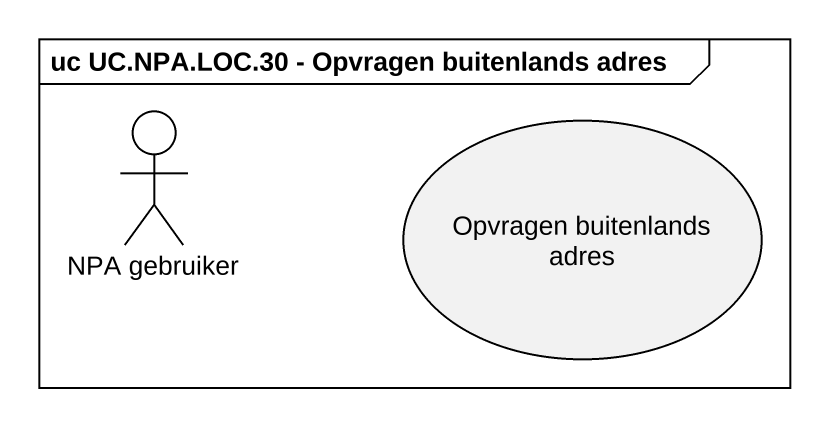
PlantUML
@startuml
mainframe uc UC.NPA.LOC.30 - Opvragen buitenlands adres
actor "NPA gebruiker" as NPA_gebruiker
usecase "Opvragen buitenlands adres" as Opvragen_buitenlands_adres
@enduml
